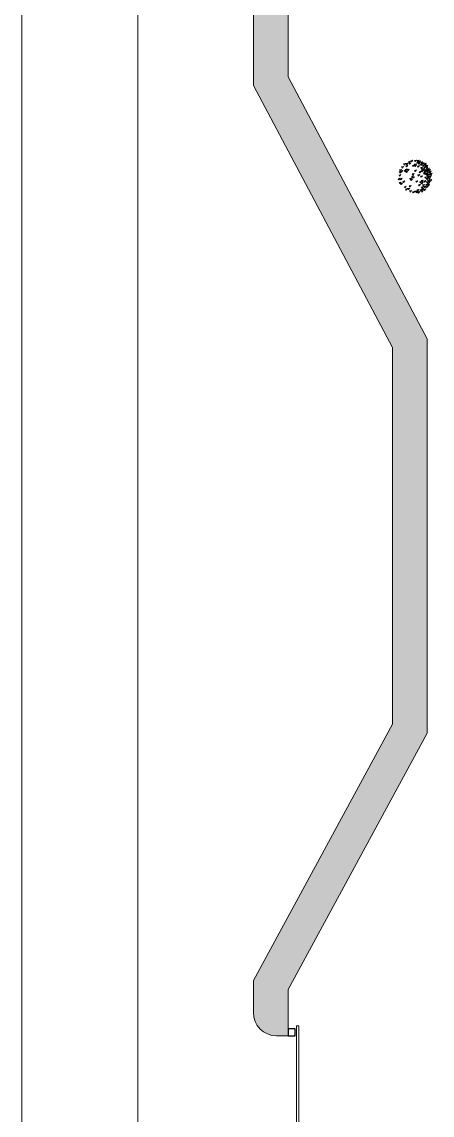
# Model space of a CAD drawing. Header units: millimetres. Extents: x 664 to 1534, y 1164 to 2765.
# Drawn here: x 673.5 to 691.19, y 1324.92 to 1372.06 of the extents above; entities that cross this region are included whole.
import ezdxf

# ---------------------------------------------------------------- set-up
doc = ezdxf.new("R2010")
doc.units = ezdxf.units.MM
doc.layers.get('0').update_dxf_attribs({"lineweight": 20})
for name, color, linetype, lineweight in [('Alambrado', 7, 'Continuous', 15), ('Calçadas', 7, 'Continuous', 13), ('Jardim', 92, 'Continuous', 20), ('Paredes', 5, 'Continuous', 25)]:
    doc.layers.add(name, color=color, linetype=linetype, lineweight=lineweight)
doc.linetypes.add('FENCELINE1', pattern='A,6.35,-2.54,[133,ltypeshp.shx,S=2.54,R=0,X=-2.54,Y=0],-2.54,25.4', length=36.83)

msp = doc.modelspace()

# ---------------------------------------------------------------- hatches: boundary and pattern name
at = {"layer": 'Calçadas'}
h = msp.add_hatch(dxfattribs=at)
h.set_pattern_fill('AR-SAND', color=256, scale=0.02, angle=-90, style=0)
h.set_pattern_definition([(307.5, (-540.2502, 1911.4388), (0.97882647, 0.03200063), [0, -0.77216, 0, -0.8636, 0, -0.8255]), (277.5, (-540.2502, 1911.4388), (1.4336502, -0.8990466), [0, -0.41656, 0, -0.69596, 0, -0.2667]), (237.5, (-540.2502, 1912.0636), (0.00287437, -1.58198474), [0, -0.254, 0, -0.9144, 0, -1.1938]), (227.5, (-540.2502, 1912.0636), (0.4458586, -1.5271129), [0, -0.127, 0, -0.59944, 0, -0.6858])])
h.paths.add_polyline_path([(683.481, 1369.321), (689.481, 1358.021), (689.481, 1341.775), (683.481, 1330.72), (683.481, 1329.339, 0.414214), (684.481, 1328.339), (684.981, 1328.339), (684.981, 1328.639), (684.981, 1330.339), (690.981, 1341.394), (690.981, 1358.394), (684.981, 1369.694), (684.981, 1415.694), (683.481, 1415.694)])
h.paths.add_polyline_path([(683.481, 1294.875), (684.981, 1294.875), (684.981, 1323.339), (684.481, 1323.339, 0.414214), (683.481, 1322.339)])

# ---------------------------------------------------------------- linework, layer by layer
for p, q in [((673.5, 1164.146), (673.5, 1428.173)), ((678.5, 1169.146), (678.5, 1423.173))]:
    msp.add_line(p, q)
msp.add_lwpolyline([(685.434, 1328.771), (685.434, 1322.935), (685.345, 1322.935), (685.345, 1328.771)], close=True)
at = {"layer": 'Alambrado', "linetype": 'FENCELINE1', "ltscale": 0.07}
for p, q in [((684.981, 1415.694), (684.981, 1369.694)), ((684.981, 1369.694), (690.981, 1358.394)), ((690.981, 1358.394), (690.981, 1341.394)), ((690.981, 1341.394), (684.981, 1330.339))]:
    msp.add_line(p, q, dxfattribs=at)
at = {"layer": 'Alambrado', "linetype": 'FENCELINE1', "ltscale": 0.12}
msp.add_line((684.981, 1330.339), (684.981, 1328.339), dxfattribs=at)
at = {"layer": 'Calçadas'}
for p, q in [((683.481, 1415.694), (683.481, 1369.321)), ((683.481, 1369.321), (689.481, 1358.021)), ((689.481, 1358.021), (689.481, 1341.775)), ((689.481, 1341.775), (683.481, 1330.72)), ((683.481, 1330.72), (683.481, 1329.339)), ((684.981, 1328.339), (684.481, 1328.339))]:
    msp.add_line(p, q, dxfattribs=at)
msp.add_arc((684.481, 1329.339), 1, 180, 270, dxfattribs=at)
at = {"layer": 'Jardim'}
for p, q in [((689.947, 1365.824), (689.864, 1365.804)), ((689.864, 1365.804), (689.89, 1365.757)), ((689.89, 1365.757), (689.947, 1365.824)), ((690.044, 1365.953), (689.96, 1365.932)), ((689.96, 1365.932), (689.986, 1365.885)), ((689.986, 1365.885), (690.044, 1365.953)), ((690.114, 1365.716), (690.031, 1365.696)), ((690.14, 1365.966), (690.056, 1365.946)), ((690.056, 1365.946), (690.082, 1365.898)), ((690.14, 1365.879), (690.056, 1365.858)), ((690.056, 1365.858), (690.082, 1365.811)), ((690.056, 1365.649), (690.114, 1365.716)), ((690.082, 1365.898), (690.14, 1365.966)), ((690.082, 1365.811), (690.14, 1365.879)), ((690.203, 1365.709), (690.12, 1365.689)), ((690.146, 1365.641), (690.203, 1365.709)), ((690.248, 1366.048), (690.165, 1366.027)), ((690.165, 1366.027), (690.19, 1365.98)), ((690.268, 1365.987), (690.184, 1365.966)), ((690.184, 1365.966), (690.21, 1365.919)), ((690.19, 1365.98), (690.248, 1366.048)), ((690.21, 1365.919), (690.268, 1365.987)), ((690.35, 1366.095), (690.267, 1366.074)), ((690.267, 1366.074), (690.293, 1366.027)), ((690.293, 1366.027), (690.35, 1366.095)), ((690.421, 1365.892), (690.337, 1365.872)), ((690.337, 1365.872), (690.363, 1365.824)), ((690.363, 1365.824), (690.421, 1365.892)), ((690.511, 1366.101), (690.427, 1366.081)), ((690.427, 1366.081), (690.453, 1366.033)), ((690.511, 1365.94), (690.427, 1365.919)), ((690.427, 1365.919), (690.453, 1365.872)), ((690.517, 1365.892), (690.434, 1365.872)), ((690.434, 1365.872), (690.459, 1365.824)), ((690.453, 1366.033), (690.511, 1366.101)), ((690.453, 1365.872), (690.511, 1365.94)), ((690.459, 1365.824), (690.517, 1365.892)), ((690.613, 1366.034), (690.53, 1366.014)), ((690.53, 1366.014), (690.555, 1365.966)), ((690.625, 1366.101), (690.542, 1366.081)), ((690.542, 1366.081), (690.568, 1366.033)), ((690.555, 1365.966), (690.613, 1366.034)), ((690.638, 1365.865), (690.555, 1365.844)), ((690.555, 1365.844), (690.581, 1365.797)), ((690.568, 1366.033), (690.625, 1366.101)), ((690.581, 1365.797), (690.638, 1365.865)), ((690.671, 1365.993), (690.587, 1365.973)), ((690.587, 1365.973), (690.613, 1365.925)), ((690.613, 1365.925), (690.671, 1365.993)), ((690.702, 1366.061), (690.619, 1366.04)), ((690.619, 1366.04), (690.645, 1365.993)), ((690.645, 1365.993), (690.702, 1366.061)), ((690.76, 1365.94), (690.677, 1365.919)), ((690.677, 1365.919), (690.702, 1365.872)), ((690.779, 1365.798), (690.696, 1365.777)), ((690.696, 1365.777), (690.721, 1365.73)), ((690.702, 1365.872), (690.76, 1365.94)), ((690.792, 1366.027), (690.709, 1366.006)), ((690.709, 1366.006), (690.734, 1365.959)), ((690.721, 1365.73), (690.779, 1365.798)), ((690.734, 1365.959), (690.792, 1366.027)), ((690.818, 1365.724), (690.734, 1365.703)), ((690.734, 1365.703), (690.76, 1365.656)), ((690.843, 1365.987), (690.76, 1365.966)), ((690.76, 1365.966), (690.786, 1365.919)), ((690.76, 1365.656), (690.818, 1365.724)), ((690.855, 1365.898), (690.772, 1365.878)), ((690.772, 1365.878), (690.798, 1365.831)), ((690.862, 1365.737), (690.779, 1365.716)), ((690.779, 1365.716), (690.805, 1365.669)), ((690.786, 1365.919), (690.843, 1365.987)), ((690.798, 1365.831), (690.855, 1365.898)), ((690.805, 1365.669), (690.862, 1365.737)), ((690.907, 1365.824), (690.824, 1365.804)), ((690.824, 1365.804), (690.849, 1365.757)), ((690.926, 1365.966), (690.843, 1365.946)), ((690.843, 1365.946), (690.868, 1365.898)), ((690.849, 1365.757), (690.907, 1365.824)), ((690.868, 1365.898), (690.926, 1365.966)), ((690.964, 1365.898), (690.881, 1365.878)), ((690.881, 1365.878), (690.907, 1365.831)), ((690.907, 1365.831), (690.964, 1365.898)), ((691.003, 1365.798), (690.92, 1365.777)), ((690.92, 1365.777), (690.945, 1365.73)), ((691.003, 1365.724), (690.92, 1365.703)), ((690.92, 1365.703), (690.945, 1365.656)), ((691.009, 1365.865), (690.926, 1365.844)), ((690.926, 1365.844), (690.952, 1365.797)), ((690.945, 1365.73), (691.003, 1365.798)), ((690.945, 1365.656), (691.003, 1365.724)), ((690.952, 1365.797), (691.009, 1365.865)), ((691.08, 1365.75), (690.996, 1365.73)), ((690.996, 1365.73), (691.022, 1365.683)), ((691.022, 1365.683), (691.08, 1365.75)), ((689.813, 1365.318), (689.73, 1365.298)), ((689.73, 1365.298), (689.756, 1365.251)), ((689.756, 1365.251), (689.813, 1365.318)), ((689.845, 1365.474), (689.762, 1365.453)), ((689.762, 1365.453), (689.788, 1365.406)), ((689.852, 1365.608), (689.769, 1365.588)), ((689.769, 1365.588), (689.794, 1365.541)), ((689.871, 1365.696), (689.788, 1365.675)), ((689.788, 1365.675), (689.813, 1365.628)), ((689.788, 1365.406), (689.845, 1365.474)), ((689.794, 1365.541), (689.852, 1365.608)), ((689.813, 1365.628), (689.871, 1365.696)), ((689.897, 1365.318), (689.813, 1365.298)), ((689.813, 1365.298), (689.839, 1365.251)), ((689.922, 1365.649), (689.839, 1365.628)), ((689.839, 1365.628), (689.865, 1365.581)), ((689.839, 1365.251), (689.897, 1365.318)), ((689.865, 1365.581), (689.922, 1365.649)), ((690.069, 1365.669), (689.986, 1365.649)), ((689.986, 1365.649), (690.012, 1365.601)), ((690.012, 1365.601), (690.069, 1365.669)), ((690.031, 1365.696), (690.056, 1365.649)), ((690.14, 1365.635), (690.056, 1365.615)), ((690.056, 1365.615), (690.082, 1365.567)), ((690.082, 1365.567), (690.14, 1365.635)), ((690.12, 1365.689), (690.146, 1365.641)), ((690.306, 1365.332), (690.222, 1365.311)), ((690.222, 1365.311), (690.248, 1365.264)), ((690.248, 1365.264), (690.306, 1365.332)), ((690.344, 1365.284), (690.261, 1365.264)), ((690.261, 1365.264), (690.287, 1365.217)), ((690.287, 1365.217), (690.344, 1365.284)), ((690.389, 1365.433), (690.306, 1365.412)), ((690.306, 1365.412), (690.331, 1365.365)), ((690.408, 1365.527), (690.325, 1365.507)), ((690.325, 1365.507), (690.35, 1365.459)), ((690.331, 1365.365), (690.389, 1365.433)), ((690.421, 1365.385), (690.337, 1365.365)), ((690.337, 1365.365), (690.363, 1365.318)), ((690.35, 1365.459), (690.408, 1365.527)), ((690.363, 1365.318), (690.421, 1365.385)), ((690.517, 1365.676), (690.434, 1365.656)), ((690.434, 1365.656), (690.459, 1365.608)), ((690.459, 1365.608), (690.517, 1365.676)), ((690.651, 1365.48), (690.568, 1365.459)), ((690.568, 1365.459), (690.593, 1365.412)), ((690.593, 1365.412), (690.651, 1365.48)), ((690.709, 1365.622), (690.625, 1365.601)), ((690.625, 1365.601), (690.651, 1365.554)), ((690.651, 1365.554), (690.709, 1365.622)), ((690.766, 1365.426), (690.683, 1365.406)), ((690.683, 1365.406), (690.709, 1365.359)), ((690.709, 1365.359), (690.766, 1365.426)), ((690.798, 1365.237), (690.715, 1365.217)), ((690.805, 1365.656), (690.721, 1365.635)), ((690.721, 1365.635), (690.747, 1365.588)), ((690.74, 1365.169), (690.798, 1365.237)), ((690.747, 1365.588), (690.805, 1365.656)), ((690.894, 1365.568), (690.811, 1365.548)), ((690.811, 1365.548), (690.836, 1365.5)), ((690.913, 1365.696), (690.83, 1365.675)), ((690.83, 1365.675), (690.855, 1365.628)), ((690.836, 1365.5), (690.894, 1365.568)), ((690.926, 1365.635), (690.843, 1365.615)), ((690.843, 1365.615), (690.868, 1365.567)), ((690.855, 1365.628), (690.913, 1365.696)), ((690.868, 1365.567), (690.926, 1365.635)), ((690.952, 1365.385), (690.868, 1365.365)), ((690.868, 1365.365), (690.894, 1365.318)), ((690.958, 1365.541), (690.875, 1365.52)), ((690.875, 1365.52), (690.901, 1365.473)), ((690.894, 1365.318), (690.952, 1365.385)), ((690.901, 1365.473), (690.958, 1365.541)), ((691.016, 1365.514), (690.933, 1365.493)), ((690.933, 1365.493), (690.958, 1365.446)), ((691.016, 1365.332), (690.933, 1365.311)), ((690.933, 1365.311), (690.958, 1365.264)), ((691.022, 1365.669), (690.939, 1365.649)), ((690.939, 1365.649), (690.964, 1365.601)), ((690.958, 1365.446), (691.016, 1365.514)), ((691.041, 1365.474), (690.958, 1365.453)), ((690.958, 1365.453), (690.983, 1365.406)), ((690.958, 1365.264), (691.016, 1365.332)), ((690.964, 1365.601), (691.022, 1365.669)), ((691.048, 1365.595), (690.964, 1365.575)), ((690.964, 1365.575), (690.99, 1365.527)), ((690.983, 1365.406), (691.041, 1365.474)), ((690.99, 1365.527), (691.048, 1365.595)), ((691.073, 1365.406), (690.99, 1365.385)), ((690.99, 1365.385), (691.016, 1365.338)), ((691.073, 1365.251), (690.99, 1365.23)), ((690.99, 1365.23), (691.016, 1365.183)), ((691.016, 1365.338), (691.073, 1365.406)), ((691.016, 1365.183), (691.073, 1365.251)), ((691.118, 1365.69), (691.035, 1365.669)), ((691.035, 1365.669), (691.061, 1365.622)), ((691.124, 1365.345), (691.041, 1365.325)), ((691.041, 1365.325), (691.067, 1365.277)), ((691.137, 1365.534), (691.054, 1365.514)), ((691.054, 1365.514), (691.08, 1365.467)), ((691.143, 1365.616), (691.06, 1365.595)), ((691.06, 1365.595), (691.086, 1365.548)), ((691.061, 1365.622), (691.118, 1365.69)), ((691.067, 1365.277), (691.124, 1365.345)), ((691.08, 1365.467), (691.137, 1365.534)), ((691.163, 1365.44), (691.08, 1365.419)), ((691.08, 1365.419), (691.105, 1365.372)), ((691.086, 1365.548), (691.143, 1365.616)), ((691.169, 1365.264), (691.086, 1365.243)), ((691.086, 1365.243), (691.111, 1365.196)), ((691.188, 1365.534), (691.105, 1365.514)), ((691.105, 1365.514), (691.13, 1365.467)), ((691.105, 1365.372), (691.163, 1365.44)), ((691.111, 1365.196), (691.169, 1365.264)), ((691.13, 1365.467), (691.188, 1365.534)), ((689.852, 1365.15), (689.769, 1365.129)), ((689.769, 1365.129), (689.794, 1365.082)), ((689.794, 1365.082), (689.852, 1365.15)), ((689.909, 1365.109), (689.826, 1365.088)), ((689.826, 1365.088), (689.852, 1365.041)), ((689.852, 1365.041), (689.909, 1365.109)), ((690.012, 1365.203), (689.928, 1365.183)), ((689.928, 1365.183), (689.954, 1365.135)), ((689.954, 1365.135), (690.012, 1365.203)), ((690.075, 1364.974), (689.992, 1364.953)), ((689.992, 1364.953), (690.018, 1364.906)), ((690.018, 1364.906), (690.075, 1364.974)), ((690.12, 1364.873), (690.037, 1364.853)), ((690.037, 1364.853), (690.063, 1364.805)), ((690.063, 1364.805), (690.12, 1364.873)), ((690.229, 1364.893), (690.146, 1364.872)), ((690.146, 1364.872), (690.172, 1364.825)), ((690.172, 1364.825), (690.229, 1364.893)), ((690.281, 1365.008), (690.197, 1364.987)), ((690.197, 1364.987), (690.223, 1364.94)), ((690.293, 1364.792), (690.209, 1364.771)), ((690.209, 1364.771), (690.235, 1364.724)), ((690.223, 1364.94), (690.281, 1365.008)), ((690.235, 1364.724), (690.293, 1364.792)), ((690.517, 1364.778), (690.434, 1364.758)), ((690.434, 1364.758), (690.459, 1364.711)), ((690.459, 1364.711), (690.517, 1364.778)), ((690.574, 1365.21), (690.491, 1365.19)), ((690.491, 1365.19), (690.517, 1365.143)), ((690.581, 1364.758), (690.497, 1364.737)), ((690.517, 1365.143), (690.574, 1365.21)), ((690.523, 1364.69), (690.581, 1364.758)), ((690.619, 1364.832), (690.536, 1364.811)), ((690.536, 1364.811), (690.562, 1364.764)), ((690.562, 1364.764), (690.619, 1364.832)), ((690.683, 1365.055), (690.6, 1365.035)), ((690.6, 1365.035), (690.625, 1364.987)), ((690.625, 1364.987), (690.683, 1365.055)), ((690.734, 1365.19), (690.651, 1365.169)), ((690.651, 1365.169), (690.677, 1365.122)), ((690.74, 1364.832), (690.657, 1364.811)), ((690.657, 1364.811), (690.683, 1364.764)), ((690.677, 1365.122), (690.734, 1365.19)), ((690.683, 1364.764), (690.74, 1364.832)), ((690.715, 1365.217), (690.74, 1365.169)), ((690.798, 1364.947), (690.715, 1364.927)), ((690.715, 1364.927), (690.74, 1364.879)), ((690.798, 1364.792), (690.715, 1364.771)), ((690.715, 1364.771), (690.74, 1364.724)), ((690.805, 1365.143), (690.721, 1365.122)), ((690.721, 1365.122), (690.747, 1365.075)), ((690.74, 1364.879), (690.798, 1364.947)), ((690.74, 1364.724), (690.798, 1364.792)), ((690.747, 1365.075), (690.805, 1365.143)), ((690.836, 1364.879), (690.753, 1364.859)), ((690.753, 1364.859), (690.779, 1364.811)), ((690.855, 1365.048), (690.772, 1365.027)), ((690.772, 1365.027), (690.798, 1364.98)), ((690.779, 1364.811), (690.836, 1364.879)), ((690.798, 1364.98), (690.855, 1365.048)), ((690.913, 1365.217), (690.83, 1365.196)), ((690.83, 1365.196), (690.855, 1365.149)), ((690.913, 1364.981), (690.83, 1364.961)), ((690.83, 1364.961), (690.855, 1364.913)), ((690.913, 1364.859), (690.83, 1364.838)), ((690.83, 1364.838), (690.855, 1364.791)), ((690.855, 1365.149), (690.913, 1365.217)), ((690.855, 1364.913), (690.913, 1364.981)), ((690.855, 1364.791), (690.913, 1364.859)), ((690.996, 1365.069), (690.913, 1365.048)), ((690.913, 1365.048), (690.939, 1365.001)), ((691.003, 1364.974), (690.92, 1364.953)), ((690.92, 1364.953), (690.945, 1364.906)), ((691.016, 1365.176), (690.933, 1365.156)), ((690.933, 1365.156), (690.958, 1365.109)), ((690.939, 1365.001), (690.996, 1365.069)), ((690.945, 1364.906), (691.003, 1364.974)), ((690.958, 1365.109), (691.016, 1365.176)), ((691.073, 1365.129), (690.99, 1365.109)), ((690.99, 1365.109), (691.016, 1365.061)), ((691.08, 1365.042), (690.996, 1365.021)), ((690.996, 1365.021), (691.022, 1364.974)), ((691.016, 1365.061), (691.073, 1365.129)), ((691.022, 1364.974), (691.08, 1365.042)), ((691.124, 1365.203), (691.041, 1365.183)), ((691.041, 1365.183), (691.067, 1365.135)), ((691.067, 1365.135), (691.124, 1365.203)), ((690.427, 1364.751), (690.344, 1364.73)), ((690.344, 1364.73), (690.37, 1364.683)), ((690.37, 1364.683), (690.427, 1364.751)), ((690.497, 1364.737), (690.523, 1364.69)), ((690.658, 1364.745), (690.574, 1364.724)), ((690.574, 1364.724), (690.6, 1364.677)), ((690.6, 1364.677), (690.658, 1364.745))]:
    msp.add_line(p, q, dxfattribs=at)
at = {"layer": 'Paredes'}
msp.add_lwpolyline([(684.981, 1328.639), (684.981, 1328.339), (685.281, 1328.339), (685.281, 1328.639)], close=True, dxfattribs=at)

doc.saveas('drawing.dxf')
